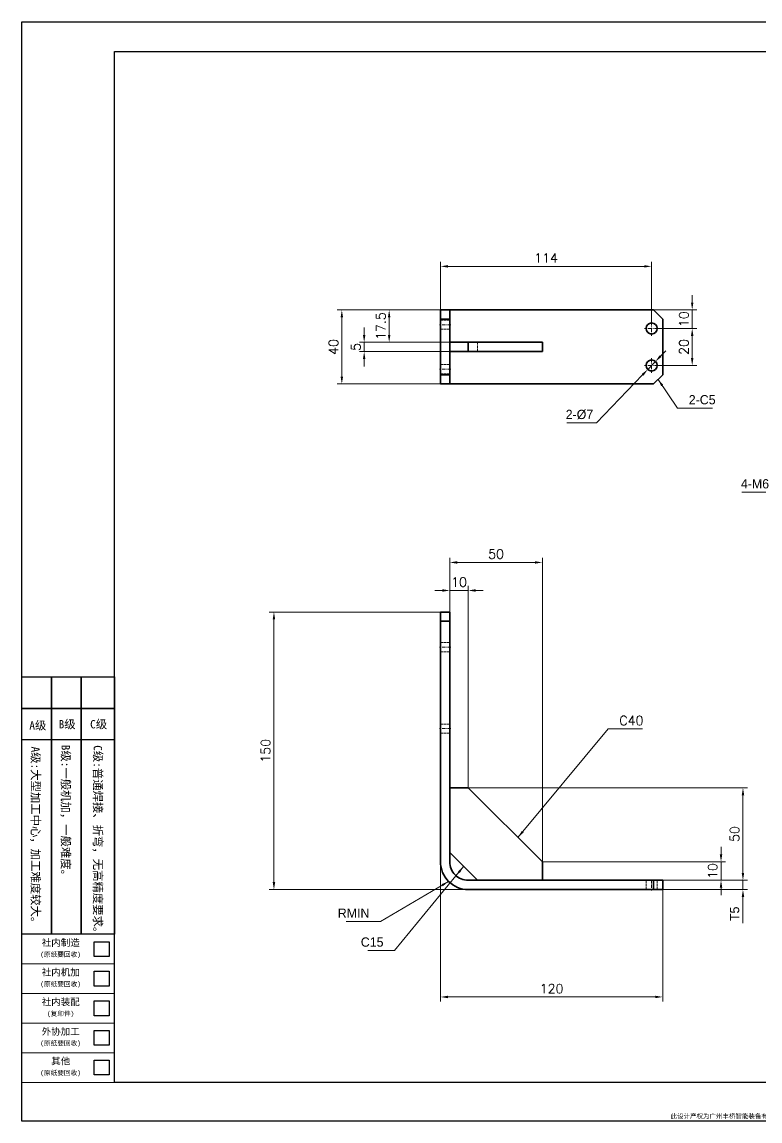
# Model space of a CAD drawing. Header units: millimetres. Extents: x -168473 to -148463, y 295526 to 306160.
# Drawn here: x -166591 to -166192, y 304149 to 304743 of the extents above; entities that cross this region are included whole.
import ezdxf
from ezdxf.enums import TextEntityAlignment as Align

# ---------------------------------------------------------------- set-up
doc = ezdxf.new("R2010")
doc.units = ezdxf.units.MM
for name, pattern in [('CENTER2', [28.575, 19.05, -3.175, 3.175, -3.175]), ('DASHDOT', [18.5, 12, -3, 0.5, -3]), ('DASHED', [15, 12, -3]), ('DASHED2', [9.525, 6.35, -3.175])]:
    doc.linetypes.add(name, pattern=pattern)
for name, color, linetype, lineweight in [('A3', 3, 'Continuous', 20), ('中心线', 2, 'CENTER2', 13), ('图框', 7, 'Continuous', 20), ('尺寸线', 3, 'Continuous', 13), ('文字', 1, 'Continuous', 13), ('细实线', 4, 'Continuous', 25), ('虚线', 2, 'DASHED2', 25)]:
    doc.layers.add(name, color=color, linetype=linetype, lineweight=lineweight)
doc.styles.add('CH-1', font='')
doc.styles.get("Standard").update_dxf_attribs({"font": 'txt', "bigfont": 'gbcbig.shx'})
doc.styles.get('CH-1').set_extended_font_data('SimSun')
doc.dimstyles.new('副本02', dxfattribs={"dimscale": 2, "dimtxt": 2.5, "dimasz": 2, "dimexe": 1.25, "dimexo": 0, "dimgap": 1, "dimtad": 1, "dimdsep": 46, "dimtxsty": 'Standard', "dimcen": 0.5, "dimclrd": 3, "dimclre": 3, "dimclrt": 1, "dimadec": 1, "dimazin": 2, "dimtfac": 1, "dimtmove": 0, "dimatfit": 3, "dimfxl": 0, "dimtolj": 1, "dimlwd": -1, "dimlwe": -1, "dimarcsym": 0})
doc.dimstyles.new('副本02$3', dxfattribs={"dimscale": 2, "dimtxt": 2.5, "dimasz": 2, "dimexe": 1.25, "dimexo": 0, "dimgap": 1, "dimtad": 1, "dimtoh": 1, "dimdsep": 46, "dimtxsty": 'Standard', "dimcen": 0.5, "dimclrd": 3, "dimclre": 3, "dimclrt": 1, "dimadec": 1, "dimazin": 2, "dimtfac": 1, "dimtmove": 0, "dimatfit": 3, "dimfxl": 0, "dimtolj": 1, "dimlwd": -1, "dimlwe": -1, "dimarcsym": 0})

# ---------------------------------------------------------------- blocks, each defined once
blk = doc.blocks.new('A$C2CD672AE')
for p, q in [((-218.5, -289), (-218.5, 8)), ((-218.5, 8), (201.5, 8)), ((201.5, 8), (201.5, -289)), ((-193.5, 0), (193.5, 0)), ((-193.5, -278.55), (-193.5, 0)), ((69.95, -16.21), (69.95, 0)), ((69.95, 0), (181.5, 0)), ((69.95, 0), (181.5, 0)), ((69.95, 0), (181.5, 0)), ((69.95, 0), (181.5, 0)), ((75.02, 0), (75.02, -16.21)), ((154.5, 0), (154.5, -16.21)), ((154.5, 0), (154.5, -16.21)), ((154.5, 0), (154.5, -16.21)), ((154.5, 0), (154.5, -16.21)), ((154.5, 0), (154.5, -16.21)), ((169.5, 0), (169.5, -16.21)), ((169.5, 0), (169.5, -16.21)), ((169.5, 0), (169.5, -16.21)), ((169.5, 0), (169.5, -16.21)), ((169.5, 0), (169.5, -16.21)), ((181.5, 0), (181.5, -16.21)), ((181.5, 0), (181.5, -16.21)), ((181.5, 0), (181.5, -16.21)), ((181.5, 0), (181.5, -16.21)), ((181.5, 0), (181.5, -16.21)), ((193.5, 0), (193.5, -278.55)), ((69.95, -11.14), (72.49, -6.07)), ((69.95, -6.07), (181.5, -6.07)), ((69.95, -6.07), (181.5, -6.07)), ((69.95, -6.07), (181.5, -6.07)), ((69.95, -6.07), (181.5, -6.07)), ((72.49, -6.07), (75.02, -11.14)), ((181.5, -6.07), (193.5, -6.07)), ((181.5, -6.07), (193.5, -6.07)), ((181.5, -6.07), (193.5, -6.07)), ((181.5, -6.07), (193.5, -6.07)), ((69.95, -16.21), (72.49, -11.14)), ((69.95, -11.14), (181.5, -11.14)), ((69.95, -11.14), (181.5, -11.14)), ((69.95, -11.14), (181.5, -11.14)), ((69.95, -11.14), (181.5, -11.14)), ((72.49, -11.14), (75.02, -16.21)), ((69.95, -16.21), (193.5, -16.21)), ((193.5, -16.21), (69.95, -16.21)), ((69.95, -16.21), (193.5, -16.21)), ((193.5, -278.55), (-193.5, -278.55)), ((201.5, -289), (-218.5, -289))]:
    blk.add_line(p, q)
at = {"style": 'CH-1'}
for s, height, p in [('No.', 1.775, (72.85, -3.33)), ('设 变 内 容', 1.775, (116.34, -1.91)), ('日 期', 1.775, (161.67, -2.16)), ('变更者', 1.775, (175.88, -2.16)), ('锐角除去', 1.775, (187.88, -1.63)), ('REVISION', 1.775, (116.61, -4.62)), ('DATE', 1.775, (162.09, -4.87)), ('REVR', 1.775, (176.3, -4.87)), ('1', 2.03, (72.4, -8.84)), ('C0.5', 1.775, (187.88, -11.03)), ('2', 2.03, (72.4, -14.39))]:
    blk.add_text(s, height=height, dxfattribs=at).set_placement(p, align=Align.MIDDLE)
at = {"style": 'CH-1', "width": 0.7}
blk.add_text('ACUTE ANGLE', height=1.7746, dxfattribs=at).set_placement((187.88, -4.69), align=Align.MIDDLE)
at = {"char_height": 1.25}
for s, insert, width, attachment_point in [('{\\Ftxt,@extfont2|c134;FQM-ER-GL-90A(A3)}', (183.75, 6), 39, 5), ('{\\fSimSun|b1|i0|c134|p2;此设计产权为广州丰桥智能装备有限公司所有，未经书面授权严禁用复制、拍照等方式向第三方泄露，违者必究!}', (0, -288.5), 387, 8)]:
    blk.add_mtext(s, dxfattribs=dict(at, insert=insert, width=width, attachment_point=attachment_point))
blk = doc.blocks.new('fenlei')
at = {"layer": '图框'}
for points in [[(-25, 32), (0, 32), (0, 40), (-25, 40)], [(-25, 24), (0, 24), (0, 32), (-25, 32)], [(-25, 16), (0, 16), (0, 24), (-25, 24)], [(-25, 8), (0, 8), (0, 16), (-25, 16)], [(-25, 0), (0, 0), (0, 8), (-25, 8)]]:
    blk.add_lwpolyline(points, close=True, dxfattribs=at)
at = {"layer": '细实线'}
for points in [[(-5.5, 38), (-1.5, 38), (-1.5, 34), (-5.5, 34)], [(-5.5, 30), (-1.5, 30), (-1.5, 26), (-5.5, 26)], [(-5.5, 22), (-1.5, 22), (-1.5, 18), (-5.5, 18)], [(-5.5, 14), (-1.5, 14), (-1.5, 10), (-5.5, 10)], [(-5.5, 6), (-1.5, 6), (-1.5, 2), (-5.5, 2)]]:
    blk.add_lwpolyline(points, close=True, dxfattribs=at)
at = {"style": 'CH-1'}
for s, height, p in [('社内制造', 1.836, (-14.54, 37.8)), ('(原纸要回收)', 1.285, (-14.58, 34.52)), ('社内机加', 1.836, (-14.54, 29.8)), ('(原纸要回收)', 1.285, (-14.58, 26.52)), ('社内装配', 1.836, (-14.54, 21.8)), ('(复印件)', 1.285, (-14.58, 18.52)), ('外协加工', 1.836, (-14.54, 13.8)), ('(原纸要回收)', 1.285, (-14.58, 10.52)), ('其他', 1.836, (-14.54, 5.8)), ('(原纸要回收)', 1.285, (-14.58, 2.52))]:
    blk.add_text(s, height=height, dxfattribs=at).set_placement(p, align=Align.MIDDLE)
blk = doc.blocks.new('机加分类')
at = {"layer": '细实线'}
for p, q in [((-94, -8.5), (-94, 0)), ((-94, 0), (-86, 0)), ((-86, -8.5), (-86, 0)), ((-86, 0), (-78, 0)), ((-86, 0), (-86, -8.5)), ((-78, -8.5), (-78, 0)), ((-78, 0), (-69, 0)), ((-78, 0), (-78, -8.5)), ((-69, 0), (-69, -8.5)), ((-86, -8.5), (-94, -8.5)), ((-94, -17), (-94, -8.5)), ((-94, -8.5), (-86, -8.5)), ((-78, -8.5), (-86, -8.5)), ((-86, -17), (-86, -8.5)), ((-86, -8.5), (-78, -8.5)), ((-86, -8.5), (-86, -17)), ((-69, -8.5), (-78, -8.5)), ((-78, -17), (-78, -8.5)), ((-78, -8.5), (-69, -8.5)), ((-78, -8.5), (-78, -17)), ((-69, -8.5), (-69, -17)), ((-86, -17), (-94, -17)), ((-94, -69.55), (-94, -17)), ((-78, -17), (-86, -17)), ((-86, -69.55), (-86, -17)), ((-86, -17), (-86, -69.55)), ((-69, -17), (-78, -17)), ((-78, -69.55), (-78, -17)), ((-78, -17), (-78, -69.55)), ((-69, -17), (-69, -69.55)), ((-86, -69.55), (-94, -69.55)), ((-78, -69.55), (-86, -69.55)), ((-69, -69.55), (-78, -69.55))]:
    blk.add_line(p, q, dxfattribs=at)
at = {"layer": '文字', "color": 1, "linetype": 'Continuous', "style": 'CH-1'}
blk.add_text('A级', height=2.25, dxfattribs=at).set_placement((-89.72, -14.22, -250.08), align=Align.CENTER)
for s, p in [('B级', (-81.81, -12.71, -250.08)), ('C级', (-73.31, -12.71, -250.08))]:
    blk.add_text(s, height=2.25, dxfattribs=at).set_placement(p, align=Align.MIDDLE)
for s, p in [('A级:大型加工中心，加工难度较大。', (-90.3, -43.36)), ('B级:一般机加，一般难度。', (-82.16, -36.72)), ('C级:普通焊接、折弯，无高精度要求。', (-73.47, -44.53))]:
    blk.add_text(s, height=2.25, rotation=270, dxfattribs=at).set_placement(p, align=Align.MIDDLE)
blk = doc.blocks.new('1：1横')
for name, p in [('A$C2CD672AE', (-8412.44, 515.87)), ('机加分类', (-8536.94, 346.87)), ('fenlei', (-8605.94, 237.32))]:
    blk.add_blockref(name, p)
blk = doc.blocks.new('*D6891')
at = {"layer": 'Defpoints', "color": 0}
for p in [(-166364.71, 304297.68), (-166244.71, 304274.22), (-166364.71, 304216.17)]:
    blk.add_point(p, dxfattribs=at)
at = {"layer": '尺寸线', "color": 3}
for p, q in [((-166364.71, 304297.68), (-166364.71, 304213.67)), ((-166244.71, 304274.22), (-166244.71, 304213.67)), ((-166248.71, 304216.17), (-166360.71, 304216.17))]:
    blk.add_line(p, q, dxfattribs=at)
for points in [[(-166360.71, 304216.84), (-166360.71, 304215.51), (-166364.71, 304216.17)], [(-166248.71, 304216.84), (-166248.71, 304215.51), (-166244.71, 304216.17)]]:
    blk.add_solid(points, dxfattribs=at)
at = {"layer": '尺寸线', "color": 1, "insert": (-166304.71, 304220.67), "char_height": 5, "attachment_point": 5}
blk.add_mtext('\\A1;120', dxfattribs=at)
blk = doc.blocks.new('*D6892')
at = {"layer": 'Defpoints', "color": 0}
for p in [(-166454.66, 304424.22), (-166359.71, 304424.22), (-166331.83, 304274.22)]:
    blk.add_point(p, dxfattribs=at)
at = {"layer": '尺寸线', "color": 3}
for p, q in [((-166359.71, 304424.22), (-166457.16, 304424.22)), ((-166454.66, 304278.22), (-166454.66, 304420.22)), ((-166331.83, 304274.22), (-166457.16, 304274.22))]:
    blk.add_line(p, q, dxfattribs=at)
for points in [[(-166455.33, 304420.22), (-166453.99, 304420.22), (-166454.66, 304424.22)], [(-166455.33, 304278.22), (-166453.99, 304278.22), (-166454.66, 304274.22)]]:
    blk.add_solid(points, dxfattribs=at)
at = {"layer": '尺寸线', "color": 1, "insert": (-166459.16, 304349.22), "char_height": 5, "attachment_point": 5, "rotation": 90}
blk.add_mtext('\\A1;150', dxfattribs=at)
blk = doc.blocks.new('*D6893')
at = {"layer": 'Defpoints', "color": 0}
for p in [(-166349.71, 304329.22), (-166201.38, 304329.22), (-166255.85, 304279.22)]:
    blk.add_point(p, dxfattribs=at)
at = {"layer": '尺寸线', "color": 3}
for p, q in [((-166349.71, 304329.22), (-166198.88, 304329.22)), ((-166201.38, 304283.22), (-166201.38, 304325.22)), ((-166255.85, 304279.22), (-166198.88, 304279.22))]:
    blk.add_line(p, q, dxfattribs=at)
for points in [[(-166202.04, 304325.22), (-166200.71, 304325.22), (-166201.38, 304329.22)], [(-166202.04, 304283.22), (-166200.71, 304283.22), (-166201.38, 304279.22)]]:
    blk.add_solid(points, dxfattribs=at)
at = {"layer": '尺寸线', "color": 1, "insert": (-166205.88, 304304.22), "char_height": 5, "attachment_point": 5, "rotation": 90}
blk.add_mtext('\\A1;50', dxfattribs=at)
blk = doc.blocks.new('*D6894')
at = {"layer": 'Defpoints', "color": 0}
for p in [(-166309.71, 304289.22), (-166230.39, 304279.22), (-166213.22, 304279.22)]:
    blk.add_point(p, dxfattribs=at)
at = {"layer": '尺寸线', "color": 3}
for p, q in [((-166213.22, 304293.22), (-166213.22, 304297.22)), ((-166309.71, 304289.22), (-166210.72, 304289.22)), ((-166213.22, 304289.22), (-166213.22, 304279.22)), ((-166230.39, 304279.22), (-166210.72, 304279.22)), ((-166213.22, 304275.22), (-166213.22, 304271.22))]:
    blk.add_line(p, q, dxfattribs=at)
for points in [[(-166213.89, 304293.22), (-166212.55, 304293.22), (-166213.22, 304289.22)], [(-166213.89, 304275.22), (-166212.55, 304275.22), (-166213.22, 304279.22)]]:
    blk.add_solid(points, dxfattribs=at)
at = {"layer": '尺寸线', "color": 1, "insert": (-166217.72, 304284.22), "char_height": 5, "attachment_point": 5, "rotation": 90}
blk.add_mtext('\\A1;10', dxfattribs=at)
blk = doc.blocks.new('*D6895')
at = {"layer": 'Defpoints', "color": 0}
for p in [(-166349.71, 304435.87), (-166359.71, 304333.78), (-166349.71, 304329.22)]:
    blk.add_point(p, dxfattribs=at)
at = {"layer": '尺寸线', "color": 3}
for p, q in [((-166359.71, 304333.78), (-166359.71, 304438.37)), ((-166349.71, 304329.22), (-166349.71, 304438.37)), ((-166363.71, 304435.87), (-166367.71, 304435.87)), ((-166359.71, 304435.87), (-166349.71, 304435.87)), ((-166345.71, 304435.87), (-166341.71, 304435.87))]:
    blk.add_line(p, q, dxfattribs=at)
for points in [[(-166363.71, 304436.53), (-166363.71, 304435.2), (-166359.71, 304435.87)], [(-166345.71, 304436.53), (-166345.71, 304435.2), (-166349.71, 304435.87)]]:
    blk.add_solid(points, dxfattribs=at)
at = {"layer": '尺寸线', "color": 1, "insert": (-166354.71, 304440.37), "char_height": 5, "attachment_point": 5}
blk.add_mtext('\\A1;10', dxfattribs=at)
blk = doc.blocks.new('*D6896')
at = {"layer": 'Defpoints', "color": 0}
for p in [(-166309.71, 304451.02), (-166359.71, 304428.93), (-166309.71, 304289.22)]:
    blk.add_point(p, dxfattribs=at)
at = {"layer": '尺寸线', "color": 3}
for p, q in [((-166359.71, 304428.93), (-166359.71, 304453.52)), ((-166355.71, 304451.02), (-166313.71, 304451.02)), ((-166309.71, 304289.22), (-166309.71, 304453.52))]:
    blk.add_line(p, q, dxfattribs=at)
for points in [[(-166355.71, 304451.68), (-166355.71, 304450.35), (-166359.71, 304451.02)], [(-166313.71, 304451.68), (-166313.71, 304450.35), (-166309.71, 304451.02)]]:
    blk.add_solid(points, dxfattribs=at)
at = {"layer": '尺寸线', "color": 1, "insert": (-166334.71, 304455.52), "char_height": 5, "attachment_point": 5}
blk.add_mtext('\\A1;50', dxfattribs=at)
blk = doc.blocks.new('*D6897')
at = {"layer": 'Defpoints', "color": 0}
for p in [(-166227.36, 304279.22), (-166201.38, 304279.22), (-166261.51, 304274.22)]:
    blk.add_point(p, dxfattribs=at)
at = {"layer": '尺寸线', "color": 3}
for p, q in [((-166201.38, 304283.22), (-166201.38, 304287.22)), ((-166227.36, 304279.22), (-166198.88, 304279.22)), ((-166201.38, 304279.22), (-166201.38, 304274.22)), ((-166261.51, 304274.22), (-166198.88, 304274.22)), ((-166201.38, 304270.22), (-166201.38, 304256.01))]:
    blk.add_line(p, q, dxfattribs=at)
for points in [[(-166202.04, 304283.22), (-166200.71, 304283.22), (-166201.38, 304279.22)], [(-166202.04, 304270.22), (-166200.71, 304270.22), (-166201.38, 304274.22)]]:
    blk.add_solid(points, dxfattribs=at)
at = {"layer": '尺寸线', "color": 1, "insert": (-166205.88, 304261.12), "char_height": 5, "attachment_point": 5, "rotation": 90}
blk.add_mtext('\\A1;{\\Fg13f12d,@extfont2|c134;T5}', dxfattribs=at)
blk = doc.blocks.new('*D6898')
at = {"layer": 'Defpoints', "color": 0}
for p in [(-166417.99, 304587.48), (-166364.71, 304587.48), (-166364.71, 304547.48)]:
    blk.add_point(p, dxfattribs=at)
at = {"layer": '尺寸线', "color": 3}
for p, q in [((-166364.71, 304587.48), (-166420.49, 304587.48)), ((-166417.99, 304551.48), (-166417.99, 304583.48)), ((-166364.71, 304547.48), (-166420.49, 304547.48))]:
    blk.add_line(p, q, dxfattribs=at)
for points in [[(-166418.66, 304583.48), (-166417.32, 304583.48), (-166417.99, 304587.48)], [(-166418.66, 304551.48), (-166417.32, 304551.48), (-166417.99, 304547.48)]]:
    blk.add_solid(points, dxfattribs=at)
at = {"layer": '尺寸线', "color": 1, "insert": (-166422.49, 304567.48), "char_height": 5, "attachment_point": 5, "rotation": 90}
blk.add_mtext('\\A1;40', dxfattribs=at)
blk = doc.blocks.new('*D6899')
at = {"layer": 'Defpoints', "color": 0}
for p in [(-166405.93, 304569.98), (-166354.71, 304569.98), (-166359.71, 304564.98)]:
    blk.add_point(p, dxfattribs=at)
at = {"layer": '尺寸线', "color": 3}
for p, q in [((-166405.93, 304573.98), (-166405.93, 304577.98)), ((-166354.71, 304569.98), (-166408.43, 304569.98)), ((-166405.93, 304564.98), (-166405.93, 304569.98)), ((-166359.71, 304564.98), (-166408.43, 304564.98)), ((-166405.93, 304560.98), (-166405.93, 304556.98))]:
    blk.add_line(p, q, dxfattribs=at)
for points in [[(-166406.59, 304573.98), (-166405.26, 304573.98), (-166405.93, 304569.98)], [(-166406.59, 304560.98), (-166405.26, 304560.98), (-166405.93, 304564.98)]]:
    blk.add_solid(points, dxfattribs=at)
at = {"layer": '尺寸线', "color": 1, "insert": (-166410.43, 304567.48), "char_height": 5, "attachment_point": 5, "rotation": 90}
blk.add_mtext('\\A1;5', dxfattribs=at)
blk = doc.blocks.new('*D6900')
at = {"layer": 'Defpoints', "color": 0}
for p in [(-166392.43, 304587.48), (-166388.55, 304587.48), (-166389.98, 304569.98)]:
    blk.add_point(p, dxfattribs=at)
at = {"layer": '尺寸线', "color": 3}
for p, q in [((-166388.55, 304587.48), (-166394.93, 304587.48)), ((-166392.43, 304573.98), (-166392.43, 304583.48)), ((-166389.98, 304569.98), (-166394.93, 304569.98))]:
    blk.add_line(p, q, dxfattribs=at)
for points in [[(-166393.1, 304583.48), (-166391.76, 304583.48), (-166392.43, 304587.48)], [(-166393.1, 304573.98), (-166391.76, 304573.98), (-166392.43, 304569.98)]]:
    blk.add_solid(points, dxfattribs=at)
at = {"layer": '尺寸线', "color": 1, "insert": (-166396.93, 304578.73), "char_height": 5, "attachment_point": 5, "rotation": 90}
blk.add_mtext('\\A1;17.5', dxfattribs=at)
blk = doc.blocks.new('*D6901')
at = {"layer": 'Defpoints', "color": 0}
for p in [(-166364.71, 304611.04), (-166364.71, 304587.48), (-166250.71, 304581.38)]:
    blk.add_point(p, dxfattribs=at)
at = {"layer": '尺寸线', "color": 3}
for p, q in [((-166364.71, 304587.48), (-166364.71, 304613.54)), ((-166254.71, 304611.04), (-166360.71, 304611.04)), ((-166250.71, 304581.38), (-166250.71, 304613.54))]:
    blk.add_line(p, q, dxfattribs=at)
for points in [[(-166360.71, 304611.7), (-166360.71, 304610.37), (-166364.71, 304611.04)], [(-166254.71, 304611.7), (-166254.71, 304610.37), (-166250.71, 304611.04)]]:
    blk.add_solid(points, dxfattribs=at)
at = {"layer": '尺寸线', "color": 1, "insert": (-166307.71, 304615.54), "char_height": 5, "attachment_point": 5}
blk.add_mtext('\\A1;114', dxfattribs=at)
blk = doc.blocks.new('*D6902')
at = {"layer": 'Defpoints', "color": 0}
for p in [(-166254.4, 304587.48), (-166228.79, 304587.48), (-166247.71, 304577.48)]:
    blk.add_point(p, dxfattribs=at)
at = {"layer": '尺寸线', "color": 3}
for p, q in [((-166228.79, 304591.48), (-166228.79, 304595.48)), ((-166254.4, 304587.48), (-166226.29, 304587.48)), ((-166228.79, 304577.48), (-166228.79, 304587.48)), ((-166247.71, 304577.48), (-166226.29, 304577.48)), ((-166228.79, 304573.48), (-166228.79, 304569.48))]:
    blk.add_line(p, q, dxfattribs=at)
for points in [[(-166229.45, 304591.48), (-166228.12, 304591.48), (-166228.79, 304587.48)], [(-166229.45, 304573.48), (-166228.12, 304573.48), (-166228.79, 304577.48)]]:
    blk.add_solid(points, dxfattribs=at)
at = {"layer": '尺寸线', "color": 1, "insert": (-166233.29, 304582.48), "char_height": 5, "attachment_point": 5, "rotation": 90}
blk.add_mtext('\\A1;10', dxfattribs=at)
blk = doc.blocks.new('*D6903')
at = {"layer": 'Defpoints', "color": 0}
for p in [(-166234.19, 304577.48), (-166246.81, 304557.48), (-166228.79, 304557.48)]:
    blk.add_point(p, dxfattribs=at)
at = {"layer": '尺寸线', "color": 3}
for p, q in [((-166234.19, 304577.48), (-166226.29, 304577.48)), ((-166228.79, 304573.48), (-166228.79, 304561.48)), ((-166246.81, 304557.48), (-166226.29, 304557.48))]:
    blk.add_line(p, q, dxfattribs=at)
for points in [[(-166229.45, 304573.48), (-166228.12, 304573.48), (-166228.79, 304577.48)], [(-166229.45, 304561.48), (-166228.12, 304561.48), (-166228.79, 304557.48)]]:
    blk.add_solid(points, dxfattribs=at)
at = {"layer": '尺寸线', "color": 1, "insert": (-166233.29, 304567.48), "char_height": 5, "attachment_point": 5, "rotation": 90}
blk.add_mtext('\\A1;20', dxfattribs=at)
blk = doc.blocks.new('*D6904')
at = {"layer": 'Defpoints', "color": 0}
for p in [(-166248.64, 304559.64), (-166252.79, 304555.32)]:
    blk.add_point(p, dxfattribs=at)
at = {"layer": '尺寸线', "color": 3}
for p, q in [((-166245.87, 304562.53), (-166243.1, 304565.42)), ((-166248.64, 304559.64), (-166252.79, 304555.32)), ((-166280.53, 304526.41), (-166255.56, 304552.43)), ((-166296.49, 304526.41), (-166280.53, 304526.41))]:
    blk.add_line(p, q, dxfattribs=at)
for points in [[(-166246.35, 304562.99), (-166245.39, 304562.07), (-166248.64, 304559.64)], [(-166256.04, 304552.89), (-166255.08, 304551.97), (-166252.79, 304555.32)]]:
    blk.add_solid(points, dxfattribs=at)
at = {"layer": '尺寸线', "color": 1, "insert": (-166289.67, 304530.91), "char_height": 5, "attachment_point": 5}
blk.add_mtext('\\A1;{\\Fg13f12d,@extfont2|c134;2-%%C7}', dxfattribs=at)
blk = doc.blocks.new('*D6909')
at = {"layer": 'Defpoints', "color": 0}
for p in [(-166140.82, 304558), (-166144.09, 304552.96)]:
    blk.add_point(p, dxfattribs=at)
at = {"layer": '尺寸线', "color": 3}
for p, q in [((-166138.64, 304561.35), (-166136.46, 304564.7)), ((-166140.82, 304558), (-166144.09, 304552.96)), ((-166185.69, 304488.98), (-166146.27, 304549.61)), ((-166202, 304488.98), (-166185.69, 304488.98))]:
    blk.add_line(p, q, dxfattribs=at)
for points in [[(-166139.2, 304561.71), (-166138.08, 304560.99), (-166140.82, 304558)], [(-166146.83, 304549.97), (-166145.71, 304549.25), (-166144.09, 304552.96)]]:
    blk.add_solid(points, dxfattribs=at)
at = {"layer": '尺寸线', "color": 1, "insert": (-166194.88, 304493.48), "char_height": 5, "attachment_point": 5}
blk.add_mtext('\\A1;{\\Fg13f12d,@extfont2|c134;4-M6}', dxfattribs=at)

msp = doc.modelspace()

# ---------------------------------------------------------------- linework, layer by layer
at = {"color": 7, "lineweight": 35}
for p, q in [((-166359.713, 304587.48), (-166364.713, 304587.48)), ((-166364.713, 304582.48), (-166364.713, 304587.48)), ((-166359.713, 304587.48), (-166349.713, 304587.48)), ((-166359.713, 304582.48), (-166359.713, 304587.48)), ((-166349.713, 304587.48), (-166249.713, 304587.48)), ((-166244.713, 304582.48), (-166249.713, 304587.48)), ((-166364.713, 304582.48), (-166364.713, 304552.48)), ((-166359.713, 304582.48), (-166364.713, 304582.48)), ((-166359.713, 304582.48), (-166359.713, 304552.48)), ((-166244.713, 304582.48), (-166244.713, 304552.48)), ((-166359.713, 304569.98), (-166349.713, 304569.98)), ((-166309.713, 304569.98), (-166349.713, 304569.98)), ((-166349.713, 304569.98), (-166349.713, 304564.98)), ((-166309.713, 304569.98), (-166309.713, 304564.98)), ((-166359.713, 304564.98), (-166349.713, 304564.98)), ((-166309.713, 304564.98), (-166349.713, 304564.98)), ((-166359.713, 304552.48), (-166364.713, 304552.48)), ((-166364.713, 304547.48), (-166364.713, 304552.48)), ((-166359.713, 304552.48), (-166359.713, 304547.48)), ((-166249.713, 304547.48), (-166244.713, 304552.48)), ((-166359.713, 304547.48), (-166364.713, 304547.48)), ((-166359.713, 304547.48), (-166349.713, 304547.48)), ((-166349.713, 304547.48), (-166249.713, 304547.48)), ((-166359.713, 304424.219), (-166364.713, 304424.219)), ((-166364.713, 304419.219), (-166364.713, 304424.219)), ((-166359.713, 304419.219), (-166364.713, 304419.219)), ((-166364.713, 304419.219), (-166364.713, 304289.219)), ((-166359.713, 304424.219), (-166359.713, 304419.219)), ((-166359.713, 304419.219), (-166359.713, 304289.219)), ((-166359.713, 304329.219), (-166349.713, 304329.219)), ((-166359.713, 304294.219), (-166359.713, 304329.219)), ((-166309.713, 304289.219), (-166349.713, 304329.219)), ((-166359.713, 304294.219), (-166344.713, 304279.219)), ((-166309.713, 304279.219), (-166309.713, 304289.219)), ((-166349.713, 304279.219), (-166249.713, 304279.219)), ((-166249.713, 304279.219), (-166244.713, 304279.219)), ((-166249.713, 304279.219), (-166249.713, 304274.219)), ((-166244.713, 304279.219), (-166244.713, 304274.219)), ((-166349.713, 304274.219), (-166249.713, 304274.219)), ((-166249.713, 304274.219), (-166244.713, 304274.219))]:
    msp.add_line(p, q, dxfattribs=at)
for centre in [(-166250.713, 304577.48), (-166250.713, 304557.48)]:
    msp.add_circle(centre, 3, dxfattribs=at)
for radius in [15, 10]:
    msp.add_arc((-166349.713, 304289.219), radius, 179.999995, 269.999997, dxfattribs=at)
at = {"layer": 'A3'}
msp.add_lwpolyline([(-166590.711, 304743.12), (-165750.711, 304743.12), (-165750.711, 304149.12), (-166590.711, 304149.12)], close=True, dxfattribs=at)
at = {"layer": '中心线', "linetype": 'DASHDOT', "lineweight": 13, "ltscale": 0.150015}
for p, q in [((-166359.213, 304579.48), (-166365.214, 304579.48)), ((-166359.213, 304555.48), (-166365.214, 304555.48)), ((-166359.213, 304405.219), (-166365.214, 304405.219)), ((-166359.213, 304361.219), (-166365.214, 304361.219)), ((-166250.713, 304279.72), (-166250.713, 304273.719))]:
    msp.add_line(p, q, dxfattribs=at)
at = {"layer": '中心线', "linetype": 'DASHDOT', "lineweight": 13, "ltscale": 0.194998}
for p, q in [((-166250.713, 304581.38), (-166250.713, 304573.58)), ((-166246.813, 304577.48), (-166254.613, 304577.48)), ((-166246.813, 304557.48), (-166254.613, 304557.48)), ((-166250.713, 304561.38), (-166250.713, 304553.58))]:
    msp.add_line(p, q, dxfattribs=at)
at = {"layer": '虚线', "linetype": 'DASHED', "lineweight": 13, "ltscale": 0.125}
for p, q in [((-166359.713, 304581.939), (-166364.713, 304581.939)), ((-166359.713, 304581.939), (-166364.713, 304581.939)), ((-166359.713, 304577.022), (-166364.713, 304577.022)), ((-166359.713, 304577.022), (-166364.713, 304577.022)), ((-166359.713, 304569.98), (-166359.713, 304564.98)), ((-166344.713, 304564.98), (-166344.713, 304569.98)), ((-166359.713, 304557.939), (-166364.713, 304557.939)), ((-166359.713, 304557.939), (-166364.713, 304557.939)), ((-166359.713, 304553.022), (-166364.713, 304553.022)), ((-166359.713, 304553.022), (-166364.713, 304553.022)), ((-166359.713, 304419.219), (-166364.713, 304419.219)), ((-166359.713, 304407.678), (-166364.713, 304407.678)), ((-166359.713, 304407.678), (-166364.713, 304407.678)), ((-166359.713, 304402.761), (-166364.713, 304402.761)), ((-166359.713, 304402.761), (-166364.713, 304402.761)), ((-166359.713, 304363.678), (-166364.713, 304363.678)), ((-166359.713, 304363.678), (-166364.713, 304363.678)), ((-166359.713, 304358.761), (-166364.713, 304358.761)), ((-166359.713, 304358.761), (-166364.713, 304358.761)), ((-166253.713, 304279.219), (-166253.713, 304274.219)), ((-166253.713, 304279.219), (-166253.713, 304274.219)), ((-166249.713, 304279.219), (-166249.713, 304274.219)), ((-166247.713, 304279.219), (-166247.713, 304274.219)), ((-166247.713, 304279.219), (-166247.713, 304274.219))]:
    msp.add_line(p, q, dxfattribs=at)
at = {"layer": '虚线', "linetype": 'DASHED', "lineweight": 13}
msp.add_line((-166344.713, 304279.219), (-166309.713, 304279.219), dxfattribs=at)

# ---------------------------------------------------------------- block references
at = {"color": 2, "xscale": 2, "yscale": 2, "zscale": 2}
msp.add_blockref('1：1横', (-149328.831, 303695.388), dxfattribs=at)

# ---------------------------------------------------------------- texts
at = {"layer": '尺寸线', "color": 1, "char_height": 5, "width": 36.68748}
for s, insert, attachment_point in [('{\\Fg13f12d,@extfont2|c134;2-C5}', (-166230.649, 304536.384), 7), ('\\A1;C40', (-166268.149, 304363.079), 7), ('{\\Fg13f12d,@extfont2|c134;RMIN}', (-166403.097, 304258.968), 9), ('{\\Fg13f12d,@extfont2|c134;C15}', (-166395.483, 304243.255), 9)]:
    msp.add_mtext(s, dxfattribs=dict(at, insert=insert, attachment_point=attachment_point))

# ---------------------------------------------------------------- dimensions: what is measured, and where the dimension line sits
at = {"layer": '尺寸线'}
for base, p1, p2, picture, middle in [((-166364.713, 304611.036), (-166250.713, 304581.38), (-166364.713, 304587.48), '*D6901', (-166307.713, 304615.536)), ((-166309.713, 304451.015), (-166359.713, 304428.926), (-166309.713, 304289.219), '*D6896', (-166334.713, 304455.515)), ((-166349.713, 304435.868), (-166359.713, 304333.785), (-166349.713, 304329.219), '*D6895', (-166354.713, 304440.368)), ((-166364.713, 304216.174), (-166244.713, 304274.219), (-166364.713, 304297.679), '*D6891', (-166304.713, 304220.674))]:
    dim = msp.add_linear_dim(base=base, p1=p1, p2=p2, dimstyle='副本02', dxfattribs=at)
    dim.commit()
    dim.dimension.update_dxf_attribs({"geometry": picture, "text_midpoint": middle})
for base, p1, p2, picture, middle in [((-166228.788, 304587.48), (-166247.713, 304577.48), (-166254.4, 304587.48), '*D6902', (-166233.288, 304582.48)), ((-166417.989, 304587.48), (-166364.713, 304547.48), (-166364.713, 304587.48), '*D6898', (-166422.489, 304567.48)), ((-166392.431, 304587.48), (-166389.977, 304569.98), (-166388.546, 304587.48), '*D6900', (-166396.931, 304578.73)), ((-166228.788, 304557.48), (-166234.193, 304577.48), (-166246.813, 304557.48), '*D6903', (-166233.288, 304567.48)), ((-166454.66, 304424.219), (-166331.833, 304274.219), (-166359.713, 304424.219), '*D6892', (-166459.16, 304349.219)), ((-166201.376, 304329.219), (-166255.854, 304279.219), (-166349.713, 304329.219), '*D6893', (-166205.876, 304304.219)), ((-166213.219, 304279.219), (-166309.713, 304289.219), (-166230.391, 304279.219), '*D6894', (-166217.719, 304284.219))]:
    dim = msp.add_linear_dim(base=base, p1=p1, p2=p2, angle=90, dimstyle='副本02', dxfattribs=at)
    dim.commit()
    dim.dimension.update_dxf_attribs({"geometry": picture, "text_midpoint": middle})
dim = msp.add_linear_dim(base=(-166405.926, 304569.98), p1=(-166359.713, 304564.98), p2=(-166354.713, 304569.98), angle=90, dimstyle='副本02', dxfattribs=at)
dim.commit()
dim.dimension.update_dxf_attribs({"geometry": '*D6899', "text_midpoint": (-166405.926, 304567.48), "dimtype": 160})
for p1, p2, text, picture, middle in [((-166248.636, 304559.645), (-166252.79, 304555.315), '{\\Fg13f12d,@extfont2|c134;2-%%C7}', '*D6904', (-166289.674, 304526.41)), ((-166140.817, 304557.995), (-166144.088, 304552.965), '{\\Fg13f12d,@extfont2|c134;4-M6}', '*D6909', (-166194.88, 304488.98))]:
    dim = msp.add_diameter_dim_2p(p1=p1, p2=p2, text=text, dimstyle='副本02$3', dxfattribs=at)
    dim.commit()
    dim.dimension.update_dxf_attribs({"geometry": picture, "text_midpoint": middle, "dimtype": 163})
dim = msp.add_linear_dim(base=(-166201.376, 304279.219), p1=(-166261.509, 304274.219), p2=(-166227.365, 304279.219), angle=90, text='{\\Fg13f12d,@extfont2|c134;T<>}', dimstyle='副本02', dxfattribs=at)
dim.commit()
dim.dimension.update_dxf_attribs({"geometry": '*D6897', "text_midpoint": (-166201.376, 304261.116), "dimtype": 160})

# ---------------------------------------------------------------- leaders
at = {"layer": '尺寸线', "annotation_type": 0, "has_hookline": 1}
for points, hookline_direction, text_width in [([(-166247.213, 304549.98), (-166236.649, 304534.384), (-166232.649, 304534.384)], 0, 12.834), ([(-166322.882, 304302.389), (-166274.149, 304361.079), (-166270.149, 304361.079)], 0, 12.5), ([(-166352.213, 304286.719), (-166389.483, 304241.255), (-166393.483, 304241.255)], 1, 8.44), ([(-166360.32, 304278.613), (-166397.097, 304256.968), (-166401.097, 304256.968)], 1, 12.5)]:
    msp.add_leader(points, dimstyle='副本02', override={"dimgap": 1, "dimtad": 1}, dxfattribs=dict(at, hookline_direction=hookline_direction, text_width=text_width))

doc.saveas('drawing.dxf')
